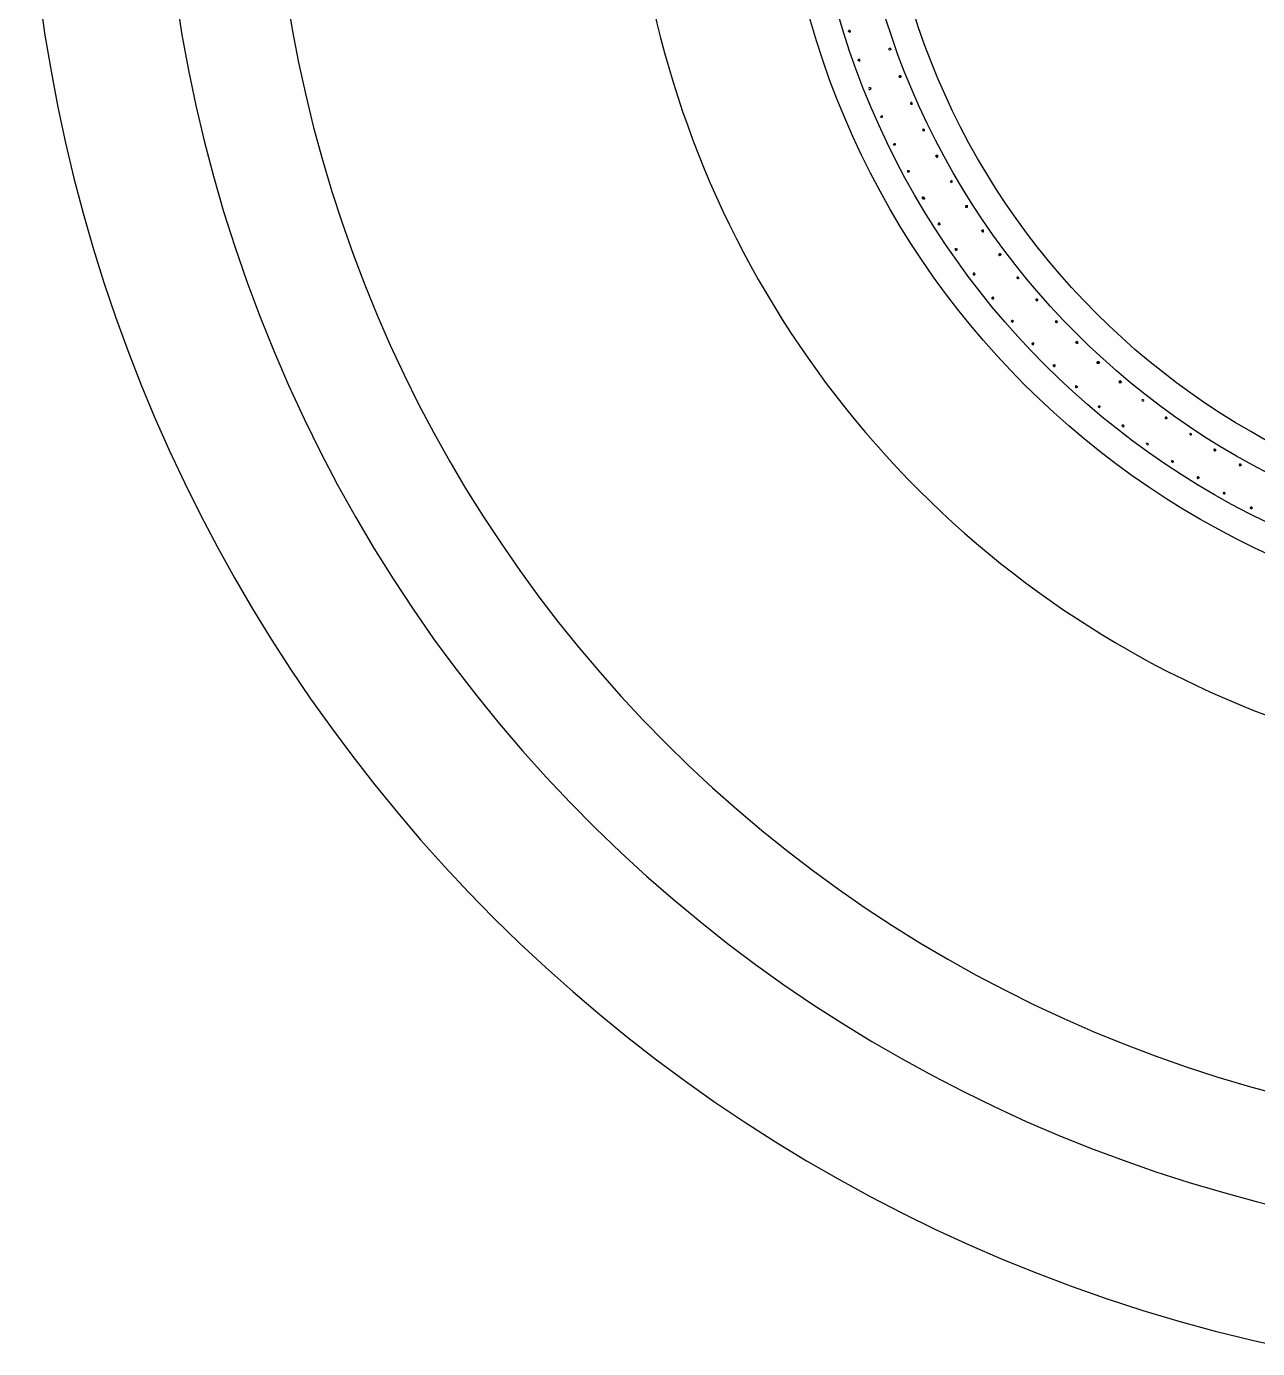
# Model space of a CAD drawing. Extents: x 157 to 1652, y -82 to 500.
# Drawn here: x 409.8 to 470.5, y 100.2 to 165.3 of the extents above; entities that cross this region are included whole.
import ezdxf

# ---------------------------------------------------------------- set-up
doc = ezdxf.new("R2010")
doc.units = 0
doc.header["$MEASUREMENT"] = 0
for name, color, linetype in [('PDF_BARRAS', 4, 'Continuous'), ('PDF_BARRAS-EN-VISTA-25', 4, 'Continuous'), ('PDF_CONTORNO-ENCOFRADO-25', 2, 'Continuous'), ('PDF_LINEAS-POS-ARMADURA', 4, 'Continuous')]:
    doc.layers.add(name, color=color, linetype=linetype)

msp = doc.modelspace()

# ---------------------------------------------------------------- linework, layer by layer
at = {"layer": 'PDF_BARRAS', "lineweight": 0}
msp.add_lwpolyline([(452.362, 164.147), (452.41, 164.195), (452.458, 164.195)], dxfattribs=at)
for points, const_width in [([(451.331, 162.227), (451.362, 162.227), (451.41, 162.227), (451.442, 162.258), (451.458, 162.322)], 0.0635), ([(454.013, 156.846), (454.061, 156.846), (454.109, 156.893)], 0.0952), ([(459.585, 151.83), (459.616, 151.814), (459.68, 151.814)], 0.0635), ([(459.394, 149.671), (459.426, 149.655), (459.489, 149.655)], 0.0635), ([(463.902, 145.576), (463.902, 145.623), (463.934, 145.687)], 0.0568), ([(467.267, 145.258), (467.22, 145.258), (467.156, 145.29)], 0.0568), ([(465.14, 144.782), (465.093, 144.782), (465.029, 144.814)], 0.0568)]:
    msp.add_lwpolyline(points, dxfattribs=dict(at, const_width=const_width))
for points in [[(465.029, 144.782, 0.0635, 0.0635, 0), (465.029, 144.734, 0, 0, 0), (465.061, 144.703, 0, 0, 0)], [(467.156, 145.258, 0.0635, 0.0635, 0), (467.156, 145.211, 3.014218298659568e-14, 3.014218298659568e-14, 0), (467.188, 145.179, 0, 0, 0)]]:
    msp.add_lwpolyline(points, format="xyseb", dxfattribs=at)
at = {"layer": 'PDF_BARRAS', "transparency": 33554559}
for points in [[(450.331, 165.147), (450.394, 165.115), (450.299, 165.084)], [(450.394, 165.115), (450.299, 165.084), (450.362, 165.052)], [(450.362, 165.179), (450.331, 165.147), (450.394, 165.115)], [(450.426, 165.179), (450.394, 165.115), (450.362, 165.179)], [(450.362, 165.052), (450.394, 165.02), (450.394, 165.115)], [(450.458, 165.115), (450.426, 165.179), (450.394, 165.115)], [(450.394, 165.02), (450.394, 165.115), (450.458, 165.052)], [(450.394, 165.115), (450.458, 165.052), (450.458, 165.115)], [(452.362, 164.29), (452.299, 164.258), (452.362, 164.227)], [(452.299, 164.258), (452.362, 164.227), (452.299, 164.195)], [(452.362, 164.227), (452.299, 164.195), (452.331, 164.163)], [(452.394, 164.227), (452.426, 164.29), (452.362, 164.227)], [(452.426, 164.29), (452.362, 164.227), (452.362, 164.29)], [(452.458, 164.227), (452.394, 164.227), (452.426, 164.29)], [(450.807, 163.719), (450.87, 163.687), (450.775, 163.655)], [(450.87, 163.687), (450.775, 163.655), (450.839, 163.623)], [(450.839, 163.75), (450.807, 163.719), (450.87, 163.687)], [(450.902, 163.75), (450.87, 163.687), (450.839, 163.75)], [(450.839, 163.623), (450.902, 163.592), (450.87, 163.687)], [(450.934, 163.687), (450.902, 163.75), (450.87, 163.687)], [(450.902, 163.592), (450.87, 163.687), (450.934, 163.655)], [(450.87, 163.687), (450.934, 163.655), (450.934, 163.687)], [(452.87, 162.957), (452.807, 162.893), (452.87, 162.861)], [(452.934, 162.925), (452.87, 162.861), (452.87, 162.957)], [(452.902, 162.861), (452.934, 162.925), (452.87, 162.861)], [(452.966, 162.893), (452.902, 162.861), (452.934, 162.925)], [(451.378, 162.353), (451.41, 162.29), (451.315, 162.322)], [(451.41, 162.29), (451.315, 162.322), (451.378, 162.29)], [(451.315, 162.322), (451.378, 162.29), (451.315, 162.258)], [(451.442, 162.353), (451.378, 162.353), (451.41, 162.29)], [(452.807, 162.893), (452.87, 162.861), (452.807, 162.861)], [(452.87, 162.861), (452.807, 162.861), (452.839, 162.798)], [(452.839, 162.798), (452.902, 162.798), (452.87, 162.861)], [(452.902, 162.798), (452.87, 162.861), (452.966, 162.83)], [(452.87, 162.861), (452.966, 162.83), (452.902, 162.861)], [(452.966, 162.83), (452.902, 162.861), (452.966, 162.893)], [(453.41, 161.623), (453.378, 161.56), (453.442, 161.528)], [(453.474, 161.623), (453.442, 161.528), (453.41, 161.623)], [(453.505, 161.56), (453.474, 161.623), (453.442, 161.528)], [(451.95, 160.957), (451.918, 160.925), (451.982, 160.893)], [(452.013, 160.957), (451.982, 160.893), (451.95, 160.957)], [(452.045, 160.925), (452.013, 160.957), (451.982, 160.893)], [(453.378, 161.56), (453.442, 161.528), (453.378, 161.528)], [(453.442, 161.528), (453.378, 161.528), (453.41, 161.465)], [(453.41, 161.465), (453.474, 161.465), (453.442, 161.528)], [(453.442, 161.528), (453.505, 161.496), (453.505, 161.56)], [(453.474, 161.465), (453.442, 161.528), (453.505, 161.496)], [(451.918, 160.925), (451.982, 160.893), (451.886, 160.861)], [(451.982, 160.893), (451.886, 160.861), (451.95, 160.83)], [(451.95, 160.83), (452.013, 160.83), (451.982, 160.893)], [(451.982, 160.893), (452.045, 160.861), (452.045, 160.925)], [(452.013, 160.83), (451.982, 160.893), (452.045, 160.861)], [(454.013, 160.322), (453.982, 160.258), (454.045, 160.226)], [(454.077, 160.29), (454.045, 160.226), (454.013, 160.322)], [(453.982, 160.258), (454.045, 160.226), (453.982, 160.195)], [(454.045, 160.226), (453.982, 160.195), (454.013, 160.163)], [(454.013, 160.163), (454.077, 160.163), (454.045, 160.226)], [(454.109, 160.258), (454.077, 160.29), (454.045, 160.226)], [(454.045, 160.226), (454.109, 160.195), (454.109, 160.258)], [(454.077, 160.163), (454.045, 160.226), (454.109, 160.195)], [(452.553, 159.56), (452.616, 159.528), (452.521, 159.496)], [(452.616, 159.528), (452.521, 159.496), (452.585, 159.465)], [(452.585, 159.592), (452.553, 159.56), (452.616, 159.528)], [(452.648, 159.592), (452.616, 159.528), (452.585, 159.592)], [(452.585, 159.465), (452.648, 159.465), (452.616, 159.528)], [(452.68, 159.56), (452.648, 159.592), (452.616, 159.528)], [(452.616, 159.528), (452.68, 159.496), (452.68, 159.56)], [(452.648, 159.465), (452.616, 159.528), (452.68, 159.496)], [(454.68, 159.02), (454.616, 158.988), (454.712, 158.957)], [(454.743, 159.02), (454.712, 158.957), (454.68, 159.02)], [(454.775, 158.988), (454.743, 159.02), (454.712, 158.957)], [(454.616, 158.988), (454.712, 158.957), (454.616, 158.925)], [(454.712, 158.957), (454.616, 158.925), (454.68, 158.861)], [(454.68, 158.861), (454.743, 158.861), (454.712, 158.957)], [(454.712, 158.957), (454.775, 158.925), (454.775, 158.988)], [(454.743, 158.861), (454.712, 158.957), (454.775, 158.925)], [(453.251, 158.258), (453.22, 158.226), (453.283, 158.195)], [(453.22, 158.226), (453.283, 158.195), (453.22, 158.163)], [(453.283, 158.195), (453.22, 158.163), (453.251, 158.131)], [(453.315, 158.258), (453.283, 158.195), (453.251, 158.258)], [(453.251, 158.131), (453.315, 158.131), (453.283, 158.195)], [(453.315, 158.195), (453.315, 158.258), (453.283, 158.195)], [(453.315, 158.131), (453.283, 158.195), (453.378, 158.163)], [(453.283, 158.195), (453.378, 158.163), (453.315, 158.195)], [(453.378, 158.226), (453.315, 158.195), (453.315, 158.258)], [(453.378, 158.163), (453.315, 158.195), (453.378, 158.226)], [(455.378, 157.75), (455.347, 157.719), (455.41, 157.687)], [(455.347, 157.719), (455.41, 157.687), (455.347, 157.655)], [(455.442, 157.782), (455.41, 157.687), (455.378, 157.75)], [(455.474, 157.719), (455.442, 157.782), (455.41, 157.687)], [(455.41, 157.687), (455.474, 157.655), (455.474, 157.719)], [(455.41, 157.687), (455.347, 157.655), (455.378, 157.623)], [(455.378, 157.623), (455.442, 157.623), (455.41, 157.687)], [(455.442, 157.623), (455.41, 157.687), (455.474, 157.655)], [(453.982, 156.957), (453.95, 156.925), (454.013, 156.893)], [(453.95, 156.925), (454.013, 156.893), (453.95, 156.861)], [(454.013, 156.893), (453.95, 156.861), (454.013, 156.798)], [(454.045, 156.957), (454.045, 156.893), (453.982, 156.957)], [(454.045, 156.893), (453.982, 156.957), (454.013, 156.893)], [(454.109, 156.925), (454.045, 156.957), (454.045, 156.893)], [(456.14, 156.544), (456.172, 156.48), (456.077, 156.48)], [(456.172, 156.48), (456.077, 156.48), (456.172, 156.449)], [(456.077, 156.48), (456.172, 156.449), (456.077, 156.417)], [(456.172, 156.449), (456.077, 156.417), (456.14, 156.385)], [(456.204, 156.544), (456.172, 156.48), (456.14, 156.544)], [(456.14, 156.385), (456.204, 156.385), (456.172, 156.449)], [(456.236, 156.512), (456.172, 156.449), (456.204, 156.544)], [(456.172, 156.449), (456.204, 156.544), (456.172, 156.48)], [(456.172, 156.449), (456.236, 156.449), (456.236, 156.512)], [(456.204, 156.385), (456.172, 156.449), (456.236, 156.449)], [(454.775, 155.687), (454.743, 155.623), (454.807, 155.592)], [(454.743, 155.623), (454.807, 155.592), (454.743, 155.56)], [(454.807, 155.592), (454.743, 155.56), (454.775, 155.528)], [(454.839, 155.687), (454.807, 155.592), (454.775, 155.687)], [(454.775, 155.528), (454.839, 155.528), (454.807, 155.592)], [(454.87, 155.623), (454.839, 155.687), (454.807, 155.592)], [(454.807, 155.592), (454.902, 155.592), (454.87, 155.623)], [(454.839, 155.528), (454.807, 155.592), (454.902, 155.592)], [(456.934, 155.338), (456.87, 155.274), (456.966, 155.274)], [(456.87, 155.274), (456.966, 155.274), (456.902, 155.211)], [(456.902, 155.211), (456.966, 155.274), (456.934, 155.179)], [(456.997, 155.338), (456.934, 155.338), (456.966, 155.274)], [(456.966, 155.274), (456.934, 155.179), (456.966, 155.242)], [(456.934, 155.179), (456.966, 155.242), (456.997, 155.179)], [(456.966, 155.274), (457.029, 155.306), (456.997, 155.338)], [(457.029, 155.242), (456.966, 155.274), (457.029, 155.306)], [(456.966, 155.242), (457.029, 155.242), (456.966, 155.274)], [(456.997, 155.179), (456.966, 155.242), (457.029, 155.242)], [(455.601, 154.417), (455.569, 154.385), (455.632, 154.353)], [(455.569, 154.385), (455.632, 154.353), (455.569, 154.322)], [(455.632, 154.353), (455.569, 154.322), (455.632, 154.258)], [(455.664, 154.417), (455.632, 154.353), (455.601, 154.417)], [(455.664, 154.353), (455.664, 154.417), (455.632, 154.353)], [(455.632, 154.258), (455.632, 154.353), (455.696, 154.29)], [(455.632, 154.353), (455.696, 154.29), (455.664, 154.353)], [(455.728, 154.385), (455.664, 154.353), (455.664, 154.417)], [(455.664, 154.353), (455.728, 154.322), (455.728, 154.385)], [(455.696, 154.29), (455.664, 154.353), (455.728, 154.322)], [(457.759, 154.163), (457.728, 154.099), (457.791, 154.099)], [(457.728, 154.099), (457.791, 154.099), (457.728, 154.036)], [(457.791, 154.099), (457.728, 154.036), (457.791, 154.004)], [(457.823, 154.163), (457.791, 154.099), (457.759, 154.163)], [(457.823, 154.099), (457.823, 154.163), (457.791, 154.099)], [(457.791, 154.004), (457.791, 154.099), (457.855, 154.036)], [(457.791, 154.099), (457.855, 154.036), (457.823, 154.099)], [(457.886, 154.131), (457.823, 154.099), (457.823, 154.163)], [(457.823, 154.099), (457.886, 154.068), (457.886, 154.131)], [(457.855, 154.036), (457.823, 154.099), (457.886, 154.068)], [(456.489, 153.211), (456.458, 153.147), (456.521, 153.147)], [(456.458, 153.147), (456.521, 153.147), (456.458, 153.084)], [(456.521, 153.147), (456.458, 153.084), (456.521, 153.115)], [(456.553, 153.211), (456.489, 153.211), (456.521, 153.147)], [(456.521, 153.147), (456.585, 153.179), (456.553, 153.211)], [(456.616, 153.115), (456.521, 153.147), (456.585, 153.179)], [(456.521, 153.115), (456.616, 153.115), (456.521, 153.147)], [(456.458, 153.084), (456.521, 153.115), (456.521, 153.052)], [(456.521, 153.115), (456.521, 153.052), (456.553, 153.052)], [(456.553, 153.052), (456.521, 153.115), (456.616, 153.115)], [(458.648, 153.02), (458.616, 152.957), (458.68, 152.957)], [(458.616, 152.957), (458.68, 152.957), (458.616, 152.925)], [(458.68, 152.957), (458.616, 152.925), (458.68, 152.861)], [(458.68, 152.957), (458.712, 153.02), (458.648, 153.02)], [(458.743, 152.988), (458.68, 152.957), (458.712, 153.02)], [(458.712, 152.957), (458.743, 152.988), (458.68, 152.957)], [(458.68, 152.861), (458.743, 152.893), (458.68, 152.957)], [(458.743, 152.893), (458.68, 152.957), (458.775, 152.925)], [(458.68, 152.957), (458.775, 152.925), (458.712, 152.957)], [(458.775, 152.925), (458.712, 152.957), (458.743, 152.988)], [(457.41, 152.004), (457.378, 151.973), (457.442, 151.941)], [(457.378, 151.973), (457.442, 151.941), (457.378, 151.909)], [(457.442, 151.941), (457.378, 151.909), (457.442, 151.877)], [(457.474, 152.036), (457.442, 151.941), (457.41, 152.004)], [(457.505, 152.004), (457.474, 152.036), (457.442, 151.941)], [(457.442, 151.941), (457.537, 151.941), (457.505, 152.004)], [(457.442, 151.877), (457.505, 151.877), (457.442, 151.941)], [(457.505, 151.877), (457.442, 151.941), (457.537, 151.941)], [(459.569, 151.909), (459.632, 151.846), (459.537, 151.877)], [(459.632, 151.846), (459.537, 151.877), (459.601, 151.846)], [(459.537, 151.877), (459.601, 151.846), (459.569, 151.814)], [(459.632, 151.846), (459.632, 151.941), (459.569, 151.909)], [(459.696, 151.909), (459.632, 151.846), (459.632, 151.941)], [(459.696, 151.846), (459.696, 151.909), (459.632, 151.846)], [(458.363, 150.861), (458.331, 150.798), (458.426, 150.798)], [(458.331, 150.798), (458.426, 150.798), (458.363, 150.766)], [(458.426, 150.893), (458.426, 150.798), (458.363, 150.861)], [(458.426, 150.798), (458.363, 150.766), (458.394, 150.734)], [(458.394, 150.734), (458.458, 150.734), (458.426, 150.798)], [(458.489, 150.861), (458.426, 150.893), (458.426, 150.798)], [(458.426, 150.798), (458.489, 150.798), (458.489, 150.861)], [(458.458, 150.734), (458.426, 150.798), (458.489, 150.798)], [(460.553, 150.861), (460.521, 150.798), (460.585, 150.798)], [(460.521, 150.798), (460.585, 150.798), (460.521, 150.734)], [(460.585, 150.798), (460.521, 150.734), (460.585, 150.703)], [(460.585, 150.861), (460.585, 150.798), (460.553, 150.861)], [(460.648, 150.83), (460.585, 150.861), (460.585, 150.798)], [(460.585, 150.798), (460.68, 150.766), (460.648, 150.83)], [(460.585, 150.703), (460.648, 150.734), (460.585, 150.798)], [(460.648, 150.734), (460.585, 150.798), (460.68, 150.766)], [(459.378, 149.75), (459.347, 149.687), (459.41, 149.687)], [(459.347, 149.687), (459.41, 149.687), (459.378, 149.655)], [(459.442, 149.782), (459.442, 149.687), (459.378, 149.75)], [(459.442, 149.687), (459.378, 149.75), (459.41, 149.687)], [(459.505, 149.75), (459.442, 149.687), (459.442, 149.782)], [(459.505, 149.687), (459.505, 149.75), (459.442, 149.687)], [(461.537, 149.814), (461.505, 149.75), (461.601, 149.75)], [(461.505, 149.75), (461.601, 149.75), (461.537, 149.719)], [(461.601, 149.846), (461.601, 149.75), (461.537, 149.814)], [(461.601, 149.75), (461.537, 149.719), (461.601, 149.687)], [(461.664, 149.814), (461.601, 149.846), (461.601, 149.75)], [(461.601, 149.75), (461.664, 149.75), (461.664, 149.814)], [(461.601, 149.687), (461.664, 149.687), (461.601, 149.75)], [(461.664, 149.687), (461.601, 149.75), (461.664, 149.75)], [(460.426, 148.671), (460.394, 148.639), (460.489, 148.607)], [(460.394, 148.639), (460.489, 148.607), (460.426, 148.576)], [(460.489, 148.703), (460.489, 148.607), (460.426, 148.671)], [(460.489, 148.607), (460.426, 148.576), (460.458, 148.544)], [(460.458, 148.544), (460.521, 148.544), (460.489, 148.607)], [(460.553, 148.671), (460.489, 148.703), (460.489, 148.607)], [(460.489, 148.607), (460.553, 148.607), (460.553, 148.671)], [(460.521, 148.544), (460.489, 148.607), (460.553, 148.607)], [(462.585, 148.83), (462.553, 148.766), (462.648, 148.766)], [(462.553, 148.766), (462.648, 148.766), (462.585, 148.703)], [(462.648, 148.861), (462.648, 148.766), (462.585, 148.83)], [(462.648, 148.766), (462.585, 148.703), (462.648, 148.703)], [(462.712, 148.83), (462.648, 148.861), (462.648, 148.766)], [(462.648, 148.766), (462.743, 148.766), (462.712, 148.83)], [(462.648, 148.703), (462.712, 148.703), (462.648, 148.766)], [(462.712, 148.703), (462.648, 148.766), (462.743, 148.766)], [(461.505, 147.655), (461.505, 147.592), (461.569, 147.592)], [(461.569, 147.655), (461.569, 147.592), (461.505, 147.655)], [(461.505, 147.592), (461.569, 147.592), (461.505, 147.528)], [(461.569, 147.592), (461.505, 147.528), (461.569, 147.496)], [(461.632, 147.623), (461.569, 147.655), (461.569, 147.592)], [(461.569, 147.592), (461.664, 147.592), (461.632, 147.623)], [(461.569, 147.496), (461.632, 147.528), (461.569, 147.592)], [(461.632, 147.528), (461.569, 147.592), (461.664, 147.592)], [(463.728, 147.909), (463.728, 147.814), (463.664, 147.877)], [(463.664, 147.877), (463.664, 147.814), (463.728, 147.814)], [(463.664, 147.814), (463.728, 147.814), (463.664, 147.75)], [(463.728, 147.814), (463.664, 147.75), (463.728, 147.75)], [(463.791, 147.877), (463.728, 147.909), (463.728, 147.814)], [(463.728, 147.814), (463.823, 147.814), (463.791, 147.877)], [(463.728, 147.75), (463.791, 147.75), (463.728, 147.814)], [(463.791, 147.75), (463.728, 147.814), (463.823, 147.814)], [(462.648, 146.639), (462.616, 146.607), (462.712, 146.607)], [(462.712, 146.671), (462.712, 146.607), (462.648, 146.639)], [(462.775, 146.639), (462.712, 146.671), (462.712, 146.607)], [(462.712, 146.607), (462.775, 146.607), (462.775, 146.639)], [(464.807, 146.957), (464.775, 146.925), (464.839, 146.925)], [(464.775, 146.925), (464.839, 146.925), (464.807, 146.861)], [(464.839, 146.988), (464.839, 146.925), (464.807, 146.957)], [(464.839, 146.925), (464.807, 146.861), (464.839, 146.893)], [(464.807, 146.861), (464.839, 146.893), (464.87, 146.83)], [(464.902, 146.957), (464.87, 146.925), (464.839, 146.988)], [(464.87, 146.925), (464.839, 146.988), (464.839, 146.925)], [(464.87, 146.83), (464.839, 146.893), (464.902, 146.861)], [(464.839, 146.893), (464.902, 146.861), (464.87, 146.893)], [(464.934, 146.925), (464.87, 146.925), (464.902, 146.957)], [(464.902, 146.861), (464.87, 146.893), (464.934, 146.925)], [(464.87, 146.893), (464.934, 146.925), (464.87, 146.925)], [(462.616, 146.607), (462.712, 146.607), (462.648, 146.544)], [(462.648, 146.544), (462.712, 146.607), (462.712, 146.512)], [(462.712, 146.607), (462.712, 146.512), (462.712, 146.576)], [(462.712, 146.576), (462.743, 146.544), (462.712, 146.607)], [(462.743, 146.544), (462.712, 146.607), (462.775, 146.607)], [(462.712, 146.512), (462.712, 146.576), (462.743, 146.544)], [(465.95, 146.099), (465.918, 146.036), (466.013, 146.036)], [(465.918, 146.036), (466.013, 146.036), (465.95, 145.972)], [(466.013, 146.131), (466.013, 146.036), (465.95, 146.099)], [(466.013, 146.036), (465.95, 145.972), (466.013, 145.972)], [(466.045, 146.099), (466.013, 146.131), (466.013, 146.036)], [(466.013, 146.036), (466.077, 146.036), (466.045, 146.099)], [(466.013, 145.972), (466.077, 146.004), (466.013, 146.036)], [(466.077, 146.004), (466.013, 146.036), (466.077, 146.036)], [(463.823, 145.719), (463.791, 145.655), (463.855, 145.655)], [(463.791, 145.655), (463.855, 145.655), (463.823, 145.592)], [(463.855, 145.719), (463.855, 145.655), (463.823, 145.719)], [(463.855, 145.655), (463.823, 145.592), (463.886, 145.56)], [(463.918, 145.719), (463.886, 145.655), (463.855, 145.719)], [(463.886, 145.655), (463.855, 145.719), (463.855, 145.655)], [(465.124, 144.703), (465.061, 144.734), (465.156, 144.766)], [(465.061, 144.671), (465.124, 144.703), (465.061, 144.734)], [(467.251, 145.179), (467.188, 145.211), (467.283, 145.242)], [(467.188, 145.147), (467.251, 145.179), (467.188, 145.211)], [(468.394, 144.544), (468.394, 144.449), (468.331, 144.512)], [(468.331, 144.512), (468.331, 144.449), (468.394, 144.449)], [(468.331, 144.449), (468.394, 144.449), (468.363, 144.385)], [(468.394, 144.449), (468.363, 144.385), (468.426, 144.385)], [(468.458, 144.512), (468.426, 144.449), (468.394, 144.544)], [(468.426, 144.449), (468.394, 144.544), (468.394, 144.449)], [(468.426, 144.385), (468.394, 144.449), (468.458, 144.417)], [(468.394, 144.449), (468.458, 144.417), (468.426, 144.449)], [(468.426, 144.449), (468.49, 144.449), (468.458, 144.512)], [(468.458, 144.417), (468.426, 144.449), (468.49, 144.449)], [(466.299, 143.972), (466.236, 143.941), (466.299, 143.909)], [(466.236, 143.941), (466.236, 143.877), (466.299, 143.909)], [(466.236, 143.877), (466.299, 143.909), (466.267, 143.845)], [(466.299, 143.909), (466.267, 143.845), (466.299, 143.877)], [(466.267, 143.845), (466.299, 143.877), (466.299, 143.814)], [(466.299, 143.909), (466.363, 143.941), (466.299, 143.972)], [(466.394, 143.909), (466.299, 143.909), (466.363, 143.941)], [(466.363, 143.845), (466.299, 143.877), (466.394, 143.909)], [(466.299, 143.877), (466.394, 143.909), (466.299, 143.909)], [(466.299, 143.877), (466.299, 143.814), (466.363, 143.845)], [(469.601, 143.782), (469.569, 143.719), (469.632, 143.719)], [(469.569, 143.719), (469.632, 143.719), (469.601, 143.655)], [(469.632, 143.814), (469.664, 143.719), (469.601, 143.782)], [(469.664, 143.719), (469.601, 143.782), (469.632, 143.719)], [(469.632, 143.719), (469.601, 143.655), (469.664, 143.719)], [(469.601, 143.655), (469.664, 143.719), (469.664, 143.655)], [(469.664, 143.719), (469.696, 143.782), (469.632, 143.814)], [(469.728, 143.75), (469.664, 143.719), (469.696, 143.782)], [(469.728, 143.687), (469.728, 143.75), (469.664, 143.719)], [(469.664, 143.719), (469.664, 143.655), (469.728, 143.687)], [(467.569, 143.179), (467.569, 143.084), (467.505, 143.147)], [(467.505, 143.147), (467.505, 143.084), (467.569, 143.084)], [(467.505, 143.084), (467.569, 143.084), (467.537, 143.02)], [(467.569, 143.084), (467.537, 143.02), (467.569, 143.02)], [(467.632, 143.147), (467.569, 143.179), (467.569, 143.084)], [(467.569, 143.084), (467.664, 143.084), (467.632, 143.147)], [(467.569, 143.02), (467.632, 143.052), (467.569, 143.084)], [(467.632, 143.052), (467.569, 143.084), (467.664, 143.084)], [(468.807, 142.385), (468.775, 142.322), (468.87, 142.322)], [(468.775, 142.322), (468.87, 142.322), (468.839, 142.258)], [(468.87, 142.417), (468.87, 142.322), (468.807, 142.385)], [(468.87, 142.322), (468.839, 142.258), (468.87, 142.258)], [(468.902, 142.385), (468.87, 142.417), (468.87, 142.322)], [(468.87, 142.322), (468.934, 142.353), (468.902, 142.385)], [(468.934, 142.29), (468.87, 142.322), (468.934, 142.353)], [(468.87, 142.258), (468.934, 142.29), (468.87, 142.322)], [(470.14, 141.655), (470.109, 141.592), (470.204, 141.623)], [(470.109, 141.592), (470.204, 141.623), (470.14, 141.56)], [(470.172, 141.687), (470.204, 141.623), (470.14, 141.655)], [(470.204, 141.623), (470.14, 141.56), (470.204, 141.528)], [(470.236, 141.687), (470.172, 141.687), (470.204, 141.623)], [(470.204, 141.623), (470.267, 141.623), (470.236, 141.687)], [(470.204, 141.528), (470.267, 141.56), (470.204, 141.623)], [(470.267, 141.56), (470.204, 141.623), (470.267, 141.623)]]:
    msp.add_solid(points, dxfattribs=at)
at = {"layer": 'PDF_BARRAS-EN-VISTA-25', "color": 5, "lineweight": 25}
msp.add_arc((488.283, 176.941), 48.746, 165.75623, 280.57434, dxfattribs=at)
at = {"layer": 'PDF_CONTORNO-ENCOFRADO-25', "lineweight": 25}
for radius in [41.381, 39.984, 37.794, 36.397]:
    msp.add_circle((488.283, 176.941), radius, dxfattribs=at)
msp.add_arc((488.267, 176.957), 66.381, 180.0137, 270.0137, dxfattribs=at)
at = {"layer": 'PDF_LINEAS-POS-ARMADURA', "color": 2, "lineweight": 25}
for centre, radius, start, end in [((488.283, 176.941), 78.461, 281.92566, 258.07434), ((488.241, 176.941), 71.751, 113.05516, 202.61927), ((488.283, 176.982), 71.805, 202.63692, 292.15036)]:
    msp.add_arc(centre, radius, start, end, dxfattribs=at)

doc.saveas('drawing.dxf')
